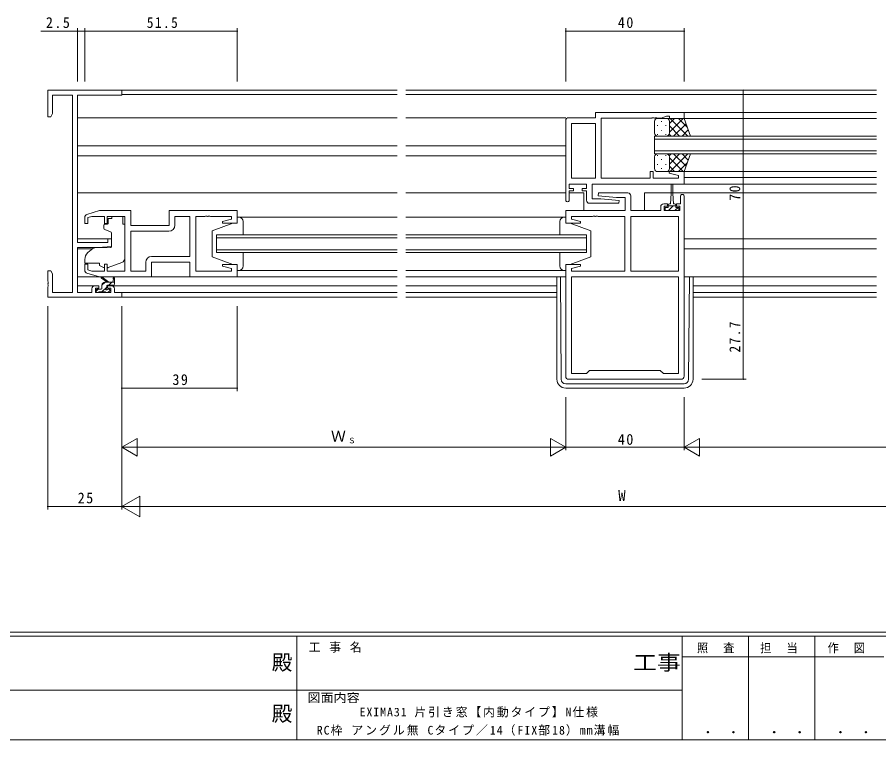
# Model space of a CAD drawing. Units: millimetres on the paper. Extents: x -420 to 373, y -297 to 267.
# Drawn here: x -127.2 to 163.9, y -297 to -52.7 of the extents above; entities that cross this region are included whole.
import ezdxf
from ezdxf.enums import TextEntityAlignment as Align

# ---------------------------------------------------------------- set-up
doc = ezdxf.new("R2010")
doc.units = ezdxf.units.MM
for name, color, linetype, lineweight in [('0-1_YKK_ZWAK', 7, 'Continuous', 9), ('0-3_YKK_12', 2, 'Continuous', 9), ('0-4_YKK_D', 6, 'Continuous', 9), ('0-6_YKK_13', 4, 'Continuous', 9), ('0-7_YKK_11', 7, 'Continuous', 9)]:
    doc.layers.add(name, color=color, linetype=linetype, lineweight=lineweight)
doc.layers.add('0-2_USER1', color=3, linetype='Continuous')
doc.styles.add('ＭＳ ゴシック', font='')
doc.styles.get('ＭＳ ゴシック').set_extended_font_data('MS Gothic')

msp = doc.modelspace()

# ---------------------------------------------------------------- linework, layer by layer
at = {"layer": '0-1_YKK_ZWAK'}
for p, q in [((352.3, -260.6), (-417.7, -260.6)), ((314.5, -262), (-417.7, -262)), ((-32.7, -262), (-32.7, -297)), ((97.5, -262), (97.5, -297)), ((119.9, -262), (119.9, -297)), ((142.3, -262), (142.3, -297)), ((165.684, -268.999), (97.5, -268.999)), ((-160.1, -280.199), (-31.3, -280.199)), ((-31.3, -280.199), (97.5, -280.199)), ((-417.7, -297), (314.5, -297))]:
    msp.add_line(p, q, dxfattribs=at)
at = {"layer": '0-3_YKK_12'}
for p, q in [((1.178, -77.433), (-92.122, -77.433)), ((163.178, -77.433), (4.178, -77.433)), ((1.178, -78.833), (-91.822, -78.833)), ((163.178, -78.833), (4.178, -78.833)), ((1.178, -86.733), (-106.822, -86.733)), ((58.178, -86.733), (4.178, -86.733)), ((163.178, -86.933), (97.678, -86.933)), ((163.178, -84.933), (98.178, -84.933)), ((88.178, -92.933), (88.178, -98.933)), ((163.178, -92.933), (88.178, -92.933)), ((88.178, -93.933), (163.178, -93.933)), ((1.178, -96.233), (-106.822, -96.233)), ((58.178, -96.233), (4.178, -96.233)), ((163.178, -97.933), (88.178, -97.933)), ((88.178, -98.933), (163.178, -98.933)), ((1.178, -99.633), (-106.822, -99.633)), ((58.178, -99.633), (4.178, -99.633)), ((163.178, -104.932), (97.799, -104.931)), ((163.178, -106.933), (98.178, -106.932)), ((163.178, -109.133), (67.399, -109.133)), ((1.178, -112.133), (-106.822, -112.133)), ((58.178, -112.133), (4.178, -112.133)), ((64.248, -112.133), (59.378, -112.133)), ((64.248, -112.133), (64.248, -118.026)), ((163.178, -112.133), (84.748, -112.133)), ((84.748, -112.133), (84.748, -118.026)), ((112.178, -112.133), (94.328, -112.133)), ((1.178, -120.333), (-52.822, -120.333)), ((58.178, -120.333), (4.178, -120.333)), ((-95.322, -127.633), (-106.822, -127.633)), ((-59.822, -126.333), (-59.822, -132.333)), ((1.178, -126.333), (-59.822, -126.333)), ((-59.822, -127.333), (1.178, -127.333)), ((65.178, -126.333), (4.178, -126.333)), ((4.178, -127.333), (65.178, -127.333)), ((65.178, -132.333), (65.178, -126.333)), ((163.178, -127.633), (98.178, -127.633)), ((-101.699, -131.033), (-106.822, -131.033)), ((1.178, -131.333), (-59.822, -131.333)), ((-59.822, -132.333), (1.178, -132.333)), ((65.178, -131.333), (4.178, -131.333)), ((4.178, -132.333), (65.178, -132.333)), ((163.178, -131.033), (98.178, -131.033)), ((1.178, -138.333), (-52.822, -138.333)), ((58.178, -138.333), (4.178, -138.333)), ((-99.249, -140.533), (-106.822, -140.533)), ((-68.322, -140.533), (-82.322, -140.533)), ((1.178, -140.533), (-53.322, -140.533)), ((58.178, -140.533), (4.178, -140.533)), ((-100.922, -143.533), (-106.822, -143.533)), ((-95.322, -143.533), (1.178, -143.533)), ((4.178, -143.533), (55.178, -143.533)), ((163.178, -143.533), (101.178, -143.533)), ((1.178, -145.803), (-92.122, -145.803)), ((-92.122, -147.433), (1.178, -147.433)), ((55.178, -145.803), (4.178, -145.803)), ((4.178, -147.433), (55.178, -147.433)), ((101.178, -145.803), (163.178, -145.803)), ((163.178, -147.433), (101.178, -147.433))]:
    msp.add_line(p, q, dxfattribs=at)
at = {"layer": '0-4_YKK_D'}
for p, q in [((-106.822, -74.433), (-106.822, -56.433)), ((-104.322, -74.433), (-104.322, -56.433)), ((-104.322, -74.433), (-104.322, -56.433)), ((-104.322, -57.433), (-52.822, -57.433)), ((-52.822, -74.433), (-52.822, -56.433)), ((58.178, -74.433), (58.178, -56.433)), ((58.178, -57.433), (98.178, -57.433)), ((98.178, -74.433), (98.178, -56.433)), ((118.178, -77.433), (118.178, -147.433)), ((104.178, -147.433), (119.178, -147.433)), ((118.178, -147.433), (118.178, -175.133)), ((-116.822, -150.433), (-116.822, -219.133)), ((-91.822, -150.433), (-91.822, -199.133)), ((-91.822, -150.433), (-91.822, -219.133)), ((-91.822, -150.433), (-91.822, -219.133)), ((-91.822, -150.433), (-91.822, -179.133)), ((-52.822, -150.433), (-52.822, -179.133)), ((104.178, -175.133), (119.178, -175.133)), ((-91.822, -178.133), (-52.822, -178.133)), ((58.178, -181.133), (58.178, -199.133)), ((58.178, -181.133), (58.178, -199.133)), ((98.178, -181.133), (98.178, -199.133)), ((98.178, -181.133), (98.178, -199.133)), ((-91.822, -198.133), (-86.626, -195.133)), ((-86.626, -201.133), (-86.626, -195.133)), ((58.178, -198.133), (52.982, -195.133)), ((52.982, -195.133), (52.982, -201.133)), ((98.178, -198.133), (103.374, -195.133)), ((103.374, -201.133), (103.374, -195.133)), ((-91.822, -198.133), (-86.626, -201.133)), ((-91.822, -198.133), (-81.43, -198.133)), ((-85.822, -198.133), (52.178, -198.133)), ((58.178, -198.133), (47.786, -198.133)), ((58.178, -198.133), (52.982, -201.133)), ((58.178, -198.133), (98.178, -198.133)), ((98.178, -198.133), (103.374, -201.133)), ((98.178, -198.133), (108.57, -198.133)), ((104.178, -198.133), (242.178, -198.133)), ((-91.822, -218.133), (-85.76, -214.633)), ((-85.76, -221.633), (-85.76, -214.633)), ((-91.822, -218.133), (-116.822, -218.133)), ((-91.822, -218.133), (-85.76, -221.633)), ((-91.822, -218.133), (-79.698, -218.133)), ((241.178, -218.133), (-84.822, -218.133))]:
    msp.add_line(p, q, dxfattribs=at)
msp.add_lwpolyline([(-104.322, -57.433), (-106.822, -57.433), (-119.221, -57.433)], dxfattribs=at)
for centre, start, end in [((-106.822, -57.433), 0, 180), ((-106.822, -57.433), 180, 0), ((-104.322, -57.433), 0, 180), ((-104.322, -57.433), 0, 180), ((-104.322, -57.433), 180, 0), ((-104.322, -57.433), 180, 0), ((-52.822, -57.433), 0, 180), ((-52.822, -57.433), 180, 0), ((58.178, -57.433), 0, 180), ((58.178, -57.433), 180, 0), ((98.178, -57.433), 0, 180), ((98.178, -57.433), 180, 0), ((118.178, -77.433), 90, 270), ((118.178, -77.433), 270, 90), ((118.178, -147.433), 90, 270), ((118.178, -147.433), 90, 270), ((118.178, -147.433), 270, 90), ((118.178, -147.433), 270, 90), ((118.178, -175.133), 90, 270), ((118.178, -175.133), 270, 90), ((-91.822, -178.133), 0, 180), ((-91.822, -178.133), 180, 0), ((-52.822, -178.133), 0, 180), ((-52.822, -178.133), 180, 0), ((-116.822, -218.133), 0, 180), ((-116.822, -218.133), 180, 0)]:
    msp.add_arc(centre, 0.106, start, end, dxfattribs=at)
at = {"layer": '0-6_YKK_13'}
for p, q in [((89.181, -86.935), (92.181, -86.935)), ((98.181, -86.935), (92.181, -86.935)), ((93.181, -88.727), (94.973, -86.935)), ((93.181, -91.555), (97.802, -86.935)), ((93.45, -86.935), (99.45, -92.935)), ((96.278, -86.935), (99.239, -89.896)), ((100.324, -92.935), (98.181, -86.935)), ((88.181, -91.935), (88.181, -87.935)), ((89.13, -89.27), (89.13, -89.47)), ((90.545, -87.855), (90.545, -88.055)), ((91.96, -89.27), (91.96, -89.47)), ((93.181, -87.935), (93.181, -91.535)), ((93.181, -88.335), (93.181, -91.935)), ((93.181, -89.495), (96.621, -92.935)), ((94.63, -92.935), (98.826, -88.739)), ((89.13, -92.3), (89.13, -92.5)), ((92.181, -92.935), (89.181, -92.935)), ((90.545, -90.885), (90.545, -91.085)), ((91.96, -92.3), (91.96, -92.5)), ((91.96, -92.935), (100.324, -92.935)), ((93.125, -92.267), (93.793, -92.935)), ((97.458, -92.935), (99.57, -90.823)), ((92.181, -98.933), (89.181, -98.933)), ((91.96, -98.933), (100.324, -98.933)), ((93.125, -99.601), (93.793, -98.933)), ((93.181, -102.373), (96.621, -98.933)), ((93.45, -104.933), (99.45, -98.933)), ((94.63, -98.933), (98.826, -103.129)), ((97.458, -98.933), (99.57, -101.045)), ((100.324, -98.933), (98.181, -104.933)), ((88.181, -99.933), (88.181, -103.933)), ((89.13, -99.568), (89.13, -99.368)), ((90.545, -100.983), (90.545, -100.783)), ((91.96, -99.568), (91.96, -99.368)), ((93.181, -103.533), (93.181, -99.933)), ((93.181, -100.313), (97.802, -104.933)), ((93.181, -103.933), (93.181, -100.333)), ((89.13, -102.598), (89.13, -102.398)), ((90.545, -104.013), (90.545, -103.813)), ((91.96, -102.598), (91.96, -102.398)), ((93.181, -103.142), (94.973, -104.933)), ((96.278, -104.933), (99.239, -101.973)), ((89.181, -104.933), (92.181, -104.933)), ((98.181, -104.933), (92.181, -104.933)), ((93.828, -112.333), (93.828, -109.383)), ((94.328, -109.383), (94.328, -112.333)), ((93.828, -112.333), (93.578, -115.833)), ((94.328, -112.333), (94.578, -115.833)), ((92.828, -116.233), (92.828, -117.033)), ((93.578, -115.833), (93.228, -115.833)), ((94.928, -115.833), (94.578, -115.833)), ((95.328, -117.033), (95.328, -116.233)), ((92.828, -116.533), (95.328, -116.533)), ((94.078, -116.898), (92.842, -118.133)), ((94.442, -116.533), (94.078, -116.898)), ((96.187, -117.033), (95.087, -118.133)), ((-96.392, -121.733), (-96.392, -120.733)), ((-95.222, -120.733), (-96.392, -120.733)), ((-96.392, -121.733), (-96.392, -122.433)), ((-95.222, -120.063), (-95.222, -120.733)), ((-95.222, -120.063), (-91.422, -120.063)), ((-91.422, -120.063), (-91.422, -120.733)), ((-91.422, -121.733), (-91.422, -120.733)), ((-91.422, -122.733), (-91.422, -121.733)), ((-52.822, -120.333), (-52.822, -122.333)), ((-52.322, -120.333), (-52.822, -120.333)), ((-50.822, -126.333), (-50.822, -121.833)), ((56.178, -126.333), (56.178, -121.833)), ((57.678, -120.333), (58.178, -120.333)), ((58.178, -120.333), (58.178, -122.333)), ((-97.922, -123.033), (-97.922, -124.083)), ((-96.692, -122.733), (-97.622, -122.733)), ((-97.593, -124.553), (-95.593, -125.281)), ((-91.422, -122.733), (-90.822, -122.733)), ((-90.822, -134.288), (-90.822, -122.733)), ((-54.322, -122.333), (-61.322, -124.933)), ((-61.322, -124.933), (-61.322, -133.733)), ((-52.822, -122.333), (-54.322, -122.333)), ((58.178, -122.333), (59.678, -122.333)), ((59.678, -122.333), (66.678, -124.933)), ((66.678, -124.933), (66.678, -133.733)), ((-95.322, -125.73), (-95.322, -130.336)), ((-101.559, -130.916), (-103.251, -132.335)), ((-95.539, -130.635), (-100.925, -130.682)), ((-54.322, -136.333), (-61.322, -133.733)), ((-50.822, -136.833), (-50.822, -132.333)), ((56.178, -136.833), (56.178, -132.333)), ((59.678, -136.333), (66.678, -133.733)), ((-104.322, -134.633), (-104.322, -135.933)), ((-104.322, -135.933), (-99.322, -135.933)), ((-99.322, -135.933), (-99.322, -136.233)), ((-99.322, -136.233), (-99.322, -136.73)), ((-98.016, -137.339), (-99.322, -136.73)), ((-96.45, -137.374), (-91.813, -135.699)), ((-54.322, -136.333), (-52.822, -136.333)), ((-52.822, -136.333), (-52.822, -138.333)), ((58.178, -136.333), (58.178, -138.333)), ((59.678, -136.333), (58.178, -136.333)), ((-52.822, -138.333), (-52.322, -138.333)), ((58.178, -138.333), (57.678, -138.333)), ((-96.822, -142.303), (-98.642, -140.902)), ((-97.462, -142.303), (-98.522, -143.363)), ((-96.222, -142.303), (-98.44, -140.62)), ((-97.522, -142.303), (-94.322, -142.303)), ((-95.217, -142.303), (-96.217, -143.303)), ((-94.622, -141.177), (-94.821, -142.303)), ((-94.322, -143.003), (-94.322, -141.004)), ((55.178, -140.533), (55.178, -175.133)), ((56.666, -175.145), (56.393, -140.533)), ((98.178, -140.533), (163.178, -140.533)), ((98.178, -140.533), (98.478, -140.533)), ((99.69, -175.145), (99.963, -140.533)), ((101.178, -140.533), (101.178, -175.133)), ((-99.862, -144.703), (-100.522, -145.363)), ((-100.522, -145.003), (-100.522, -145.503)), ((-98.822, -144.703), (-100.222, -144.703)), ((-98.522, -144.403), (-98.522, -143.303)), ((-96.922, -144.008), (-98.517, -145.603)), ((-96.922, -144.242), (-96.922, -143.603)), ((-96.622, -143.303), (-94.622, -143.303)), ((-96.122, -144.703), (-96.461, -144.703)), ((-96.41, -145.715), (-95.91, -145.215)), ((-100.222, -145.803), (-99.722, -145.803)), ((-99.522, -145.603), (-97.422, -145.603)), ((-97.222, -145.803), (-96.622, -145.803)), ((98.19, -176.633), (58.166, -176.633)), ((98.178, -178.133), (58.178, -178.133))]:
    msp.add_line(p, q, dxfattribs=at)
msp.add_lwpolyline([(95.328, -117.033), (96.378, -117.033), (96.378, -118.133), (91.778, -118.133), (91.778, -117.033), (92.828, -117.033)], dxfattribs=at)
for centre, radius, start, end in [((89.181, -87.935), 1, 90, 180), ((92.181, -87.935), 1, 0, 90), ((92.181, -87.935), 1, 0, 90), ((89.181, -91.935), 1, 180, 270), ((92.181, -91.935), 1, 270, 0), ((92.181, -91.935), 1, 270, 0), ((89.181, -99.933), 1, 90, 180), ((92.181, -99.933), 1, 0, 90), ((92.181, -99.933), 1, 0, 90), ((89.181, -103.933), 1, 180, 270), ((92.181, -103.933), 1, 270, 0), ((92.181, -103.933), 1, 270, 0), ((94.078, -109.383), 0.25, 0, 180), ((93.228, -116.233), 0.4, 90, 180), ((94.928, -116.233), 0.4, 0, 90), ((-52.322, -121.833), 1.5, 0, 90), ((57.678, -121.833), 1.5, 90, 180), ((-97.622, -123.033), 0.3, 90, 180), ((-97.422, -124.083), 0.5, 180, 250), ((-96.692, -122.433), 0.3, 270, 0), ((-95.822, -125.73), 0.5, 0, 70), ((-100.916, -131.682), 1, 90.5, 130), ((-95.622, -130.336), 0.3, 270.5, 0), ((-101.322, -134.633), 3, 130, 180), ((-92.322, -134.288), 1.5, 289.85326, 0), ((-97.593, -136.433), 1, 245, 262.59306), ((-96.79, -136.433), 1, 273.88683, 289.85326), ((-52.322, -136.833), 1.5, 270, 0), ((57.678, -136.833), 1.5, 180, 270), ((-98.622, -140.703), 0.2, 24.41711, 264.41711), ((-97.522, -143.303), 1, 90, 180), ((-94.522, -141.004), 0.2, 0, 239.99998), ((-100.222, -145.003), 0.3, 90, 180), ((-100.222, -145.503), 0.3, 180, 270), ((-98.822, -144.403), 0.3, 270, 0), ((-96.922, -144.703), 0.25, 123.05573, 326.94426), ((-97.222, -144.242), 0.3, 303.05573, 0), ((-96.622, -143.603), 0.3, 90, 180), ((-96.461, -145.003), 0.3, 90, 146.94426), ((-96.122, -145.003), 0.3, 314.99998, 90), ((-94.622, -143.003), 0.3, 270, 0), ((-99.722, -145.603), 0.2, 270, 0), ((-97.222, -145.603), 0.2, 180, 270), ((-96.622, -145.503), 0.3, 270, 314.99998), ((58.178, -175.133), 3, 180, 270), ((58.166, -175.133), 1.5, 180.45232, 270), ((98.178, -175.133), 3, 270, 0), ((98.19, -175.133), 1.5, 270, 359.54767)]:
    msp.add_arc(centre, radius, start, end, dxfattribs=at)
at = {"layer": '0-7_YKK_11'}
for p, q in [((58.178, -114.533), (58.178, -87.733)), ((68.178, -107.203), (68.178, -88.663)), ((98.178, -113.233), (98.178, -174.133)), ((96.248, -120.063), (96.248, -138.603)), ((-88.822, -125.063), (-88.822, -138.603)), ((-75.892, -125.063), (-88.822, -125.063)), ((96.248, -140.533), (60.108, -140.533)), ((97.178, -175.133), (59.178, -175.133))]:
    msp.add_line(p, q, dxfattribs=at)
for points in [[(-108.452, -145.803), (-108.452, -79.063), (-115.192, -79.063), (-115.192, -85.342), (-115.822, -86.433), (-116.822, -86.433), (-116.822, -77.433), (-91.822, -77.433), (-91.822, -79.063), (-106.822, -79.063), (-106.822, -128.933), (-96.522, -128.933), (-96.522, -127.633), (-95.322, -127.633), (-95.322, -130.239), (-99.822, -130.633), (-106.822, -130.633), (-106.822, -145.803), (-101.922, -145.803), (-101.922, -144.533)], [(59.178, -86.733), (68.178, -86.733), (68.178, -84.933), (98.178, -84.933), (98.178, -86.933), (93.178, -86.933), (93.178, -86.233), (92.178, -86.233), (90.447, -86.863), (89.136, -86.863), (88.953, -86.743), (88.403, -86.743), (88.22, -86.863), (88.136, -86.863), (87.953, -86.743), (87.403, -86.743), (87.22, -86.863), (70.178, -86.863), (70.178, -107.203), (86.678, -107.203), (86.678, -104.933), (87.678, -104.933), (87.678, -107.203), (96.248, -107.203), (96.248, -106.286), (93.149, -105.455), (93.217, -104.933), (98.178, -104.933), (98.178, -109.133)], [(65.178, -114.633), (65.178, -111.433), (63.778, -111.433), (63.778, -110.633), (65.178, -110.633), (65.178, -109.133), (59.378, -109.133), (59.378, -110.633), (60.778, -110.633), (60.778, -111.433), (59.378, -111.433), (59.378, -114.533)], [(98.178, -109.133), (67.108, -109.133), (67.108, -114.133), (69.985, -114.133), (76.198, -114.677), (76.156, -115.633), (66.178, -115.633)], [(58.178, -174.133), (58.178, -136.333), (63.138, -136.333), (63.207, -136.855), (60.108, -137.686), (60.108, -138.603), (78.178, -138.603), (78.178, -120.063), (69.136, -120.063), (68.953, -119.943), (68.403, -119.943), (68.22, -120.063), (68.136, -120.063), (67.953, -119.943), (67.403, -119.943), (67.22, -120.063), (60.108, -120.063), (60.108, -120.98), (63.207, -121.811), (63.138, -122.333), (58.178, -122.333), (58.178, -118.133), (78.248, -118.133), (78.248, -113.633), (75.371, -113.633), (69.158, -113.09), (69.2, -112.133), (79.178, -112.133)], [(80.178, -113.133), (80.178, -118.133), (90.278, -118.133), (90.278, -116.833)], [(91.278, -115.833), (92.578, -115.833), (92.578, -116.633), (91.478, -116.633), (91.478, -118.133), (96.678, -118.133), (96.678, -116.633), (95.578, -116.633), (95.578, -115.833), (96.978, -115.833), (96.978, -113.233)], [(-52.822, -118.133), (-75.822, -118.133), (-75.822, -123.133), (-88.822, -123.133), (-88.822, -118.133), (-99.322, -118.133), (-103.61, -119.419)], [(-103.61, -139.247), (-99.322, -140.533), (-81.822, -140.533), (-81.822, -135.533), (-68.822, -135.533), (-68.822, -140.533), (-52.822, -140.533), (-52.822, -136.333), (-57.783, -136.333), (-57.851, -136.855), (-54.752, -137.686), (-54.752, -138.603), (-66.822, -138.603), (-66.822, -120.063), (-63.78, -120.063), (-63.597, -119.943), (-63.047, -119.943), (-62.864, -120.063), (-62.78, -120.063), (-62.597, -119.943), (-62.047, -119.943), (-61.864, -120.063), (-54.752, -120.063), (-54.752, -120.98), (-57.851, -121.811), (-57.783, -122.333), (-52.822, -122.333), (-52.822, -118.133)], [(-104.322, -120.377), (-104.322, -122.433), (-103.322, -122.433), (-103.322, -120.482), (-101.927, -120.063), (-97.722, -120.063), (-97.722, -122.433), (-96.722, -122.433), (-96.722, -120.063), (-90.822, -120.063), (-90.822, -138.603), (-96.722, -138.603), (-96.722, -136.233), (-97.722, -136.233), (-97.722, -138.603), (-101.927, -138.603), (-103.322, -138.185), (-103.322, -136.233), (-104.322, -136.233), (-104.322, -138.289)], [(-81.752, -133.603), (-68.822, -133.603), (-68.822, -120.063), (-73.892, -120.063), (-73.892, -123.063)], [(-88.822, -125.063), (-88.822, -138.603), (-83.752, -138.603), (-83.752, -135.603)], [(-94.322, -144.533), (-94.322, -145.803), (-91.822, -145.803), (-91.822, -147.433), (-116.822, -147.433), (-116.822, -143.891), (-116.702, -143.708), (-116.702, -143.158), (-116.822, -142.975), (-116.822, -142.891), (-116.702, -142.708), (-116.702, -142.158), (-116.822, -141.975), (-116.822, -138.433), (-115.822, -138.433), (-115.192, -139.524), (-115.192, -145.803), (-108.452, -145.803)], [(-100.922, -143.533), (-99.622, -143.533), (-99.622, -144.333), (-100.722, -144.333), (-100.722, -145.803), (-95.522, -145.803), (-95.522, -144.333), (-96.622, -144.333), (-96.622, -143.533), (-95.322, -143.533)]]:
    msp.add_lwpolyline(points, dxfattribs=at)
for points in [[(68.178, -107.203), (68.178, -88.663), (60.108, -88.663), (60.108, -107.203)], [(96.248, -120.063), (96.248, -138.603), (80.178, -138.603), (80.178, -120.063)], [(96.248, -140.533), (60.108, -140.533), (60.108, -173.203), (65.178, -173.203), (66.248, -172.133), (90.108, -172.133), (91.178, -173.203), (96.248, -173.203)]]:
    msp.add_lwpolyline(points, close=True, dxfattribs=at)
for centre, radius, start, end in [((59.178, -87.733), 1, 90, 179.99998), ((79.178, -113.133), 1, 0, 89.99998), ((97.578, -113.233), 0.6, 359.99998, 180), ((58.778, -114.533), 0.6, 179.99998, 0), ((66.178, -114.633), 1, 180, 269.99998), ((91.278, -116.833), 1, 90, 179.99998), ((-103.322, -120.377), 1, 106.69925, 180.00003), ((-75.892, -123.063), 2, 270, 359.99998), ((-81.752, -135.603), 2, 90, 179.99998), ((-103.322, -138.289), 1, 179.99995, 253.30074), ((-100.922, -144.533), 1, 90, 179.99998), ((-95.322, -144.533), 1, 0, 89.99998), ((59.178, -174.133), 1, 180, 269.99998), ((97.178, -174.133), 1, 270, 359.99998)]:
    msp.add_arc(centre, radius, start, end, dxfattribs=at)

# ---------------------------------------------------------------- texts
at = {"layer": '0-1_YKK_ZWAK', "color": 2, "style": 'ＭＳ ゴシック', "width": 1.15}
msp.add_text('工事', height=5.132, dxfattribs=at).set_placement((80.931, -274.956), align=Align.BOTTOM_LEFT)
at = {"layer": '0-1_YKK_ZWAK', "color": 2, "style": 'ＭＳ ゴシック'}
for p in [(-41.182, -274.956), (-41.182, -292.278)]:
    msp.add_text('殿', height=5.132, dxfattribs=at).set_placement(p, align=Align.BOTTOM_LEFT)
at = {"layer": '0-1_YKK_ZWAK', "style": 'ＭＳ ゴシック', "width": 1.1}
msp.add_text('図面内容', height=2.933, dxfattribs=at).set_placement((-29.083, -285.148), align=Align.BOTTOM_LEFT)
at = {"layer": '0-1_YKK_ZWAK', "color": 3, "style": 'ＭＳ ゴシック', "width": 1.15}
for p in [(101.955, -295.946), (124.355, -295.946), (146.755, -295.946)]:
    msp.add_text(' ． ．', height=3.666, dxfattribs=at).set_placement(p, align=Align.BOTTOM_LEFT)
at = {"layer": '0-1_YKK_ZWAK', "char_height": 2.933, "attachment_point": 7, "style": 'ＭＳ ゴシック'}
for s, insert in [('\\T1.16;工\\~事\\~名', (-28.688, -267.533)), ('\\T1.17;\\W0.95;照\\~\\~査', (102.489, -267.78)), ('\\T1.17;\\W0.95;担\\~\\~当', (123.855, -267.78)), ('\\T1.17;\\W0.95;作\\~\\~図', (146.62, -267.762))]:
    msp.add_mtext(s, dxfattribs=dict(at, insert=insert))
at = {"layer": '0-2_USER1', "color": 7, "char_height": 2.933, "attachment_point": 7, "style": 'ＭＳ ゴシック'}
for s, insert in [('\\T1.16;EXIMA31\\~片引き窓【内動タイプ】N仕様\\~', (-11.465, -289.449)), ('\\T1.17;RC枠\\~アングル無\\~Cタイプ／14（FIX部18）mm溝幅\\~', (-25.955, -295.625))]:
    msp.add_mtext(s, dxfattribs=dict(at, insert=insert))
at = {"layer": '0-4_YKK_D', "color": 3, "style": 'ＭＳ ゴシック'}
for s, p in [('Ｗ', (-21.142, -197.333)), ('W', (75.909, -217.333))]:
    msp.add_text(s, height=3.666, dxfattribs=at).set_placement(p, align=Align.BOTTOM_LEFT)
at = {"layer": '0-4_YKK_D', "color": 4, "style": 'ＭＳ ゴシック'}
msp.add_text('Ｓ', height=1.833, dxfattribs=at).set_placement((-15.382, -197.333), align=Align.BOTTOM_LEFT)
at = {"layer": '0-4_YKK_D', "color": 3, "char_height": 3.666, "attachment_point": 7, "style": 'ＭＳ ゴシック'}
for s, insert in [('\\T1.21;\\W0.95;2.5', (-117.471, -56.433)), ('\\T1.22;\\W0.9;51.5', (-83.372, -56.433)), ('\\T1.21;\\W0.95;40', (75.778, -56.433)), ('\\T1.21;\\W0.95;39', (-74.722, -177.133)), ('\\T1.21;\\W0.95;40', (75.778, -197.333)), ('\\T1.21;\\W0.95;25', (-106.722, -217.133))]:
    msp.add_mtext(s, dxfattribs=dict(at, insert=insert))
at = {"layer": '0-4_YKK_D', "color": 3, "char_height": 3.666, "attachment_point": 7, "rotation": 90, "style": 'ＭＳ ゴシック'}
for s, insert in [('\\T1.21;\\W0.95;70', (117.178, -114.833)), ('\\T1.22;\\W0.9;27.7', (117.178, -166.083))]:
    msp.add_mtext(s, dxfattribs=dict(at, insert=insert))

doc.saveas('drawing.dxf')
